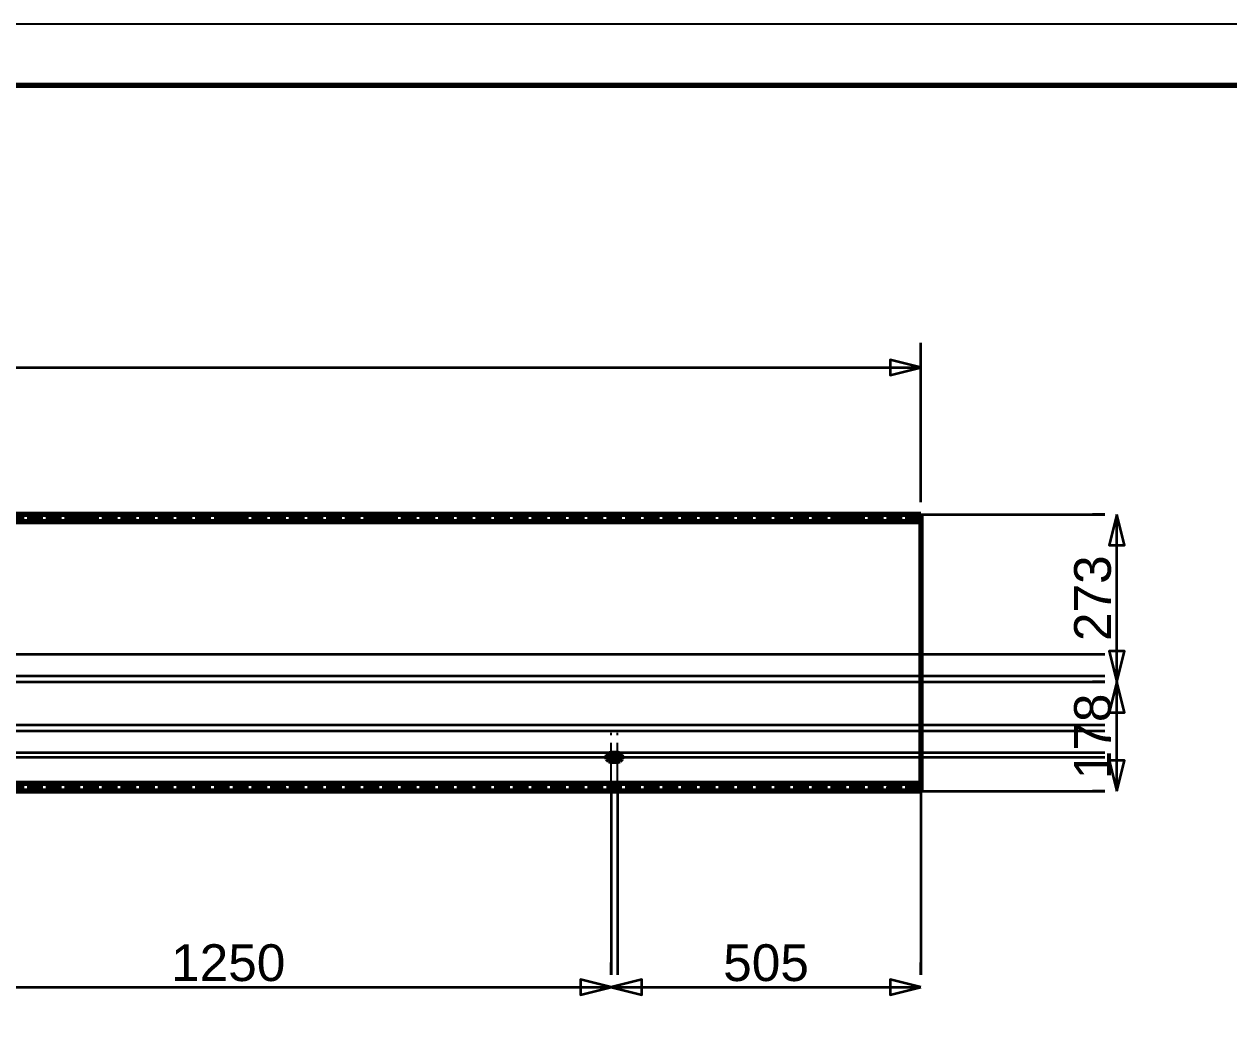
# Model space of a CAD drawing. Header units: millimetres. Extents: x 0 to 420, y 0 to 297.
# Drawn here: x 166.9 to 265.1, y 216.4 to 297 of the extents above; entities that cross this region are included whole.
import ezdxf
from ezdxf.enums import TextEntityAlignment as Align

# ---------------------------------------------------------------- set-up
doc = ezdxf.new("R2010")
doc.units = ezdxf.units.MM
doc.linetypes.add('CENTER', pattern=[5.08, 3.175, -0.635, 0.635, -0.635])
doc.linetypes.add('DASHED', pattern=[1.524, 1.27, -0.254])
doc.styles.add('GOST', font='Arial')

msp = doc.modelspace()

# ---------------------------------------------------------------- linework, layer by layer
at = {"color": 7, "lineweight": 35}
for p, q in [((240, 258), (240, 271)), ((65, 269), (240, 269)), ((240, 257), (255, 257)), ((255, 257), (254, 257)), ((256, 243.35), (256, 257)), ((106.225, 245.6), (255, 245.6)), ((116.975, 245.6), (255, 245.6)), ((127.725, 245.6), (255, 245.6)), ((138.475, 245.6), (255, 245.6)), ((106.7, 243.85), (255, 243.85)), ((139.95, 243.85), (255, 243.85)), ((103.975, 243.35), (255, 243.35)), ((140.725, 243.35), (255, 243.35)), ((255, 243.35), (254, 243.35)), ((255, 243.35), (254, 243.35)), ((256, 234.45), (256, 243.35)), ((103.975, 239.85), (255, 239.85)), ((140.725, 239.85), (255, 239.85)), ((106.7, 239.35), (255, 239.35)), ((139.95, 239.35), (255, 239.35)), ((92.085, 237.2), (255, 237.2)), ((92.585, 237.2), (255, 237.2)), ((106.225, 237.6), (255, 237.6)), ((116.975, 237.6), (255, 237.6)), ((127.725, 237.6), (255, 237.6)), ((138.475, 237.6), (255, 237.6)), ((154.585, 237.2), (255, 237.2)), ((155.085, 237.2), (255, 237.2)), ((217.085, 237.2), (255, 237.2)), ((217.585, 237.2), (255, 237.2)), ((214.75, 234.865), (214.75, 219.45)), ((215.25, 234.865), (215.25, 219.45)), ((240, 234.45), (240, 219.45)), ((240, 234.45), (255, 234.45)), ((255, 234.45), (254, 234.45)), ((214.75, 219.45), (214.75, 220.45)), ((214.75, 219.45), (214.75, 220.45)), ((240, 219.45), (240, 220.45)), ((152.25, 218.45), (214.75, 218.45)), ((214.75, 218.45), (240, 218.45))]:
    msp.add_line(p, q, dxfattribs=at)
at = {"color": 1, "lineweight": 70}
for p, q in [((240, 257), (65, 257)), ((240, 257), (240, 256.996)), ((240, 256.996), (240, 256.985)), ((240, 256.985), (240, 256.966)), ((240, 256.966), (240, 256.941)), ((240, 256.941), (240, 256.908)), ((240, 256.908), (240, 256.869)), ((240, 256.869), (240, 256.824)), ((240, 256.824), (240, 256.774)), ((240, 256.774), (240, 256.719)), ((240, 256.719), (240, 256.66)), ((240, 256.66), (240, 256.598)), ((240, 256.598), (240, 256.534)), ((240, 256.534), (240, 256.467)), ((240, 256.4), (65, 256.4)), ((240, 256.467), (240, 256.4)), ((240, 256.4), (240, 235.05)), ((214.418, 237.248), (214.445, 237.339)), ((214.418, 237.152), (214.418, 237.248)), ((214.445, 237.061), (214.418, 237.152)), ((214.445, 237.339), (214.497, 237.419)), ((214.497, 236.981), (214.445, 237.061)), ((214.497, 237.419), (214.569, 237.482)), ((214.569, 236.918), (214.497, 236.981)), ((214.569, 237.482), (214.656, 237.521)), ((214.656, 236.879), (214.569, 236.918)), ((214.656, 237.521), (214.75, 237.535)), ((214.75, 236.865), (214.656, 236.879)), ((214.75, 237.535), (215.25, 237.535)), ((215.25, 236.865), (214.75, 236.865)), ((215.25, 237.535), (215.344, 237.521)), ((215.344, 236.879), (215.25, 236.865)), ((215.344, 237.521), (215.431, 237.482)), ((215.431, 236.918), (215.344, 236.879)), ((215.431, 237.482), (215.503, 237.419)), ((215.503, 236.981), (215.431, 236.918)), ((215.503, 237.419), (215.555, 237.339)), ((215.555, 237.061), (215.503, 236.981)), ((215.555, 237.339), (215.582, 237.248)), ((215.582, 237.152), (215.555, 237.061)), ((215.582, 237.248), (215.582, 237.152)), ((240, 235.05), (65, 235.05)), ((240, 235.05), (240, 234.983)), ((240, 234.983), (240, 234.916)), ((240, 234.916), (240, 234.852)), ((240, 234.45), (65, 234.45)), ((240, 234.852), (240, 234.79)), ((240, 234.79), (240, 234.731)), ((240, 234.731), (240, 234.676)), ((240, 234.676), (240, 234.626)), ((240, 234.626), (240, 234.581)), ((240, 234.581), (240, 234.542)), ((240, 234.542), (240, 234.509)), ((240, 234.509), (240, 234.484)), ((240, 234.484), (240, 234.465)), ((240, 234.465), (240, 234.454)), ((240, 234.454), (240, 234.45))]:
    msp.add_line(p, q, dxfattribs=at)
at = {"color": 5, "linetype": 'DASHED', "lineweight": 35}
for p, q in [((65, 257), (240, 257)), ((65, 256.7), (240, 256.7)), ((240, 256.7), (65, 256.7)), ((170.802, 257), (170.8, 257)), ((170.8, 257), (170.802, 257)), ((170.802, 256.7), (170.8, 256.7)), ((170.8, 256.7), (170.802, 256.7)), ((170.808, 257), (170.802, 257)), ((170.802, 257), (170.808, 257)), ((170.808, 256.7), (170.802, 256.7)), ((170.802, 256.7), (170.808, 256.7)), ((170.817, 257), (170.808, 257)), ((170.808, 257), (170.817, 257)), ((170.817, 256.7), (170.808, 256.7)), ((170.808, 256.7), (170.817, 256.7)), ((170.83, 257), (170.817, 257)), ((170.817, 257), (170.83, 257)), ((170.83, 256.7), (170.817, 256.7)), ((170.817, 256.7), (170.83, 256.7)), ((170.846, 257), (170.83, 257)), ((170.83, 257), (170.846, 257)), ((170.846, 256.7), (170.83, 256.7)), ((170.83, 256.7), (170.846, 256.7)), ((170.865, 257), (170.846, 257)), ((170.846, 257), (170.865, 257)), ((170.865, 256.7), (170.846, 256.7)), ((170.846, 256.7), (170.865, 256.7)), ((170.888, 257), (170.865, 257)), ((170.865, 257), (170.888, 257)), ((170.888, 256.7), (170.865, 256.7)), ((170.865, 256.7), (170.888, 256.7)), ((170.913, 257), (170.888, 257)), ((170.888, 257), (170.913, 257)), ((170.913, 256.7), (170.888, 256.7)), ((170.888, 256.7), (170.913, 256.7)), ((170.94, 257), (170.913, 257)), ((170.913, 257), (170.94, 257)), ((170.94, 256.7), (170.913, 256.7)), ((170.913, 256.7), (170.94, 256.7)), ((170.97, 257), (170.94, 257)), ((170.94, 257), (170.97, 257)), ((170.97, 256.7), (170.94, 256.7)), ((170.94, 256.7), (170.97, 256.7)), ((171.001, 257), (170.97, 257)), ((170.97, 257), (171.001, 257)), ((171.001, 256.7), (170.97, 256.7)), ((170.97, 256.7), (171.001, 256.7)), ((171.033, 257), (171.001, 257)), ((171.001, 257), (171.033, 257)), ((171.033, 256.7), (171.001, 256.7)), ((171.001, 256.7), (171.033, 256.7)), ((171.066, 257), (171.033, 257)), ((171.033, 257), (171.066, 257)), ((171.066, 256.7), (171.033, 256.7)), ((171.033, 256.7), (171.066, 256.7)), ((171.1, 257), (171.066, 257)), ((171.066, 257), (171.1, 257)), ((171.1, 256.7), (171.066, 256.7)), ((171.066, 256.7), (171.1, 256.7)), ((171.4, 257), (171.1, 257)), ((171.1, 257), (171.4, 257)), ((171.1, 256.7), (171.4, 256.7)), ((171.4, 256.7), (171.1, 256.7)), ((171.4, 257), (171.434, 257)), ((171.434, 257), (171.4, 257)), ((171.4, 256.7), (171.434, 256.7)), ((171.434, 256.7), (171.4, 256.7)), ((171.434, 257), (171.467, 257)), ((171.467, 257), (171.434, 257)), ((171.434, 256.7), (171.467, 256.7)), ((171.467, 256.7), (171.434, 256.7)), ((171.467, 257), (171.499, 257)), ((171.499, 257), (171.467, 257)), ((171.467, 256.7), (171.499, 256.7)), ((171.499, 256.7), (171.467, 256.7)), ((171.499, 257), (171.53, 257)), ((171.53, 257), (171.499, 257)), ((171.499, 256.7), (171.53, 256.7)), ((171.53, 256.7), (171.499, 256.7)), ((171.53, 257), (171.56, 257)), ((171.56, 257), (171.53, 257)), ((171.53, 256.7), (171.56, 256.7)), ((171.56, 256.7), (171.53, 256.7)), ((171.56, 257), (171.587, 257)), ((171.587, 257), (171.56, 257)), ((171.56, 256.7), (171.587, 256.7)), ((171.587, 256.7), (171.56, 256.7)), ((171.587, 257), (171.612, 257)), ((171.612, 257), (171.587, 257)), ((171.587, 256.7), (171.612, 256.7)), ((171.612, 256.7), (171.587, 256.7)), ((171.612, 257), (171.635, 257)), ((171.635, 257), (171.612, 257)), ((171.612, 256.7), (171.635, 256.7)), ((171.635, 256.7), (171.612, 256.7)), ((171.635, 257), (171.654, 257)), ((171.654, 257), (171.635, 257)), ((171.635, 256.7), (171.654, 256.7)), ((171.654, 256.7), (171.635, 256.7)), ((171.654, 257), (171.67, 257)), ((171.67, 257), (171.654, 257)), ((171.654, 256.7), (171.67, 256.7)), ((171.67, 256.7), (171.654, 256.7)), ((171.67, 257), (171.683, 257)), ((171.683, 257), (171.67, 257)), ((171.67, 256.7), (171.683, 256.7)), ((171.683, 256.7), (171.67, 256.7)), ((171.683, 257), (171.692, 257)), ((171.692, 257), (171.683, 257)), ((171.683, 256.7), (171.692, 256.7)), ((171.692, 256.7), (171.683, 256.7)), ((171.692, 257), (171.698, 257)), ((171.698, 257), (171.692, 257)), ((171.692, 256.7), (171.698, 256.7)), ((171.698, 256.7), (171.692, 256.7)), ((171.698, 257), (171.7, 257)), ((171.7, 257), (171.698, 257)), ((171.698, 256.7), (171.7, 256.7)), ((171.7, 256.7), (171.698, 256.7)), ((183.302, 257), (183.3, 257)), ((183.3, 257), (183.302, 257)), ((183.302, 256.7), (183.3, 256.7)), ((183.3, 256.7), (183.302, 256.7)), ((183.308, 257), (183.302, 257)), ((183.302, 257), (183.308, 257)), ((183.308, 256.7), (183.302, 256.7)), ((183.302, 256.7), (183.308, 256.7)), ((183.317, 257), (183.308, 257)), ((183.308, 257), (183.317, 257)), ((183.317, 256.7), (183.308, 256.7)), ((183.308, 256.7), (183.317, 256.7)), ((183.33, 257), (183.317, 257)), ((183.317, 257), (183.33, 257)), ((183.33, 256.7), (183.317, 256.7)), ((183.317, 256.7), (183.33, 256.7)), ((183.346, 257), (183.33, 257)), ((183.33, 257), (183.346, 257)), ((183.346, 256.7), (183.33, 256.7)), ((183.33, 256.7), (183.346, 256.7)), ((183.365, 257), (183.346, 257)), ((183.346, 257), (183.365, 257)), ((183.365, 256.7), (183.346, 256.7)), ((183.346, 256.7), (183.365, 256.7)), ((183.388, 257), (183.365, 257)), ((183.365, 257), (183.388, 257)), ((183.388, 256.7), (183.365, 256.7)), ((183.365, 256.7), (183.388, 256.7)), ((183.413, 257), (183.388, 257)), ((183.388, 257), (183.413, 257)), ((183.413, 256.7), (183.388, 256.7)), ((183.388, 256.7), (183.413, 256.7)), ((183.44, 257), (183.413, 257)), ((183.413, 257), (183.44, 257)), ((183.44, 256.7), (183.413, 256.7)), ((183.413, 256.7), (183.44, 256.7)), ((183.47, 257), (183.44, 257)), ((183.44, 257), (183.47, 257)), ((183.47, 256.7), (183.44, 256.7)), ((183.44, 256.7), (183.47, 256.7)), ((183.501, 257), (183.47, 257)), ((183.47, 257), (183.501, 257)), ((183.501, 256.7), (183.47, 256.7)), ((183.47, 256.7), (183.501, 256.7)), ((183.533, 257), (183.501, 257)), ((183.501, 257), (183.533, 257)), ((183.533, 256.7), (183.501, 256.7)), ((183.501, 256.7), (183.533, 256.7)), ((183.566, 257), (183.533, 257)), ((183.533, 257), (183.566, 257)), ((183.566, 256.7), (183.533, 256.7)), ((183.533, 256.7), (183.566, 256.7)), ((183.6, 257), (183.566, 257)), ((183.566, 257), (183.6, 257)), ((183.6, 256.7), (183.566, 256.7)), ((183.566, 256.7), (183.6, 256.7)), ((183.9, 257), (183.6, 257)), ((183.6, 257), (183.9, 257)), ((183.6, 256.7), (183.9, 256.7)), ((183.9, 256.7), (183.6, 256.7)), ((183.9, 257), (183.934, 257)), ((183.934, 257), (183.9, 257)), ((183.9, 256.7), (183.934, 256.7)), ((183.934, 256.7), (183.9, 256.7)), ((183.934, 257), (183.967, 257)), ((183.967, 257), (183.934, 257)), ((183.934, 256.7), (183.967, 256.7)), ((183.967, 256.7), (183.934, 256.7)), ((183.967, 257), (183.999, 257)), ((183.999, 257), (183.967, 257)), ((183.967, 256.7), (183.999, 256.7)), ((183.999, 256.7), (183.967, 256.7)), ((183.999, 257), (184.03, 257)), ((184.03, 257), (183.999, 257)), ((183.999, 256.7), (184.03, 256.7)), ((184.03, 256.7), (183.999, 256.7)), ((184.03, 257), (184.06, 257)), ((184.06, 257), (184.03, 257)), ((184.03, 256.7), (184.06, 256.7)), ((184.06, 256.7), (184.03, 256.7)), ((184.06, 257), (184.087, 257)), ((184.087, 257), (184.06, 257)), ((184.06, 256.7), (184.087, 256.7)), ((184.087, 256.7), (184.06, 256.7)), ((184.087, 257), (184.112, 257)), ((184.112, 257), (184.087, 257)), ((184.087, 256.7), (184.112, 256.7)), ((184.112, 256.7), (184.087, 256.7)), ((184.112, 257), (184.135, 257)), ((184.135, 257), (184.112, 257)), ((184.112, 256.7), (184.135, 256.7)), ((184.135, 256.7), (184.112, 256.7)), ((184.135, 257), (184.154, 257)), ((184.154, 257), (184.135, 257)), ((184.135, 256.7), (184.154, 256.7)), ((184.154, 256.7), (184.135, 256.7)), ((184.154, 257), (184.17, 257)), ((184.17, 257), (184.154, 257)), ((184.154, 256.7), (184.17, 256.7)), ((184.17, 256.7), (184.154, 256.7)), ((184.17, 257), (184.183, 257)), ((184.183, 257), (184.17, 257)), ((184.17, 256.7), (184.183, 256.7)), ((184.183, 256.7), (184.17, 256.7)), ((184.183, 257), (184.192, 257)), ((184.192, 257), (184.183, 257)), ((184.183, 256.7), (184.192, 256.7)), ((184.192, 256.7), (184.183, 256.7)), ((184.192, 257), (184.198, 257)), ((184.198, 257), (184.192, 257)), ((184.192, 256.7), (184.198, 256.7)), ((184.198, 256.7), (184.192, 256.7)), ((184.198, 257), (184.2, 257)), ((184.2, 257), (184.198, 257)), ((184.198, 256.7), (184.2, 256.7)), ((184.2, 256.7), (184.198, 256.7)), ((195.802, 257), (195.8, 257)), ((195.8, 257), (195.802, 257)), ((195.802, 256.7), (195.8, 256.7)), ((195.8, 256.7), (195.802, 256.7)), ((195.808, 257), (195.802, 257)), ((195.802, 257), (195.808, 257)), ((195.808, 256.7), (195.802, 256.7)), ((195.802, 256.7), (195.808, 256.7)), ((195.817, 257), (195.808, 257)), ((195.808, 257), (195.817, 257)), ((195.817, 256.7), (195.808, 256.7)), ((195.808, 256.7), (195.817, 256.7)), ((195.83, 257), (195.817, 257)), ((195.817, 257), (195.83, 257)), ((195.83, 256.7), (195.817, 256.7)), ((195.817, 256.7), (195.83, 256.7)), ((195.846, 257), (195.83, 257)), ((195.83, 257), (195.846, 257)), ((195.846, 256.7), (195.83, 256.7)), ((195.83, 256.7), (195.846, 256.7)), ((195.865, 257), (195.846, 257)), ((195.846, 257), (195.865, 257)), ((195.865, 256.7), (195.846, 256.7)), ((195.846, 256.7), (195.865, 256.7)), ((195.888, 257), (195.865, 257)), ((195.865, 257), (195.888, 257)), ((195.888, 256.7), (195.865, 256.7)), ((195.865, 256.7), (195.888, 256.7)), ((195.913, 257), (195.888, 257)), ((195.888, 257), (195.913, 257)), ((195.913, 256.7), (195.888, 256.7)), ((195.888, 256.7), (195.913, 256.7)), ((195.94, 257), (195.913, 257)), ((195.913, 257), (195.94, 257)), ((195.94, 256.7), (195.913, 256.7)), ((195.913, 256.7), (195.94, 256.7)), ((195.97, 257), (195.94, 257)), ((195.94, 257), (195.97, 257)), ((195.97, 256.7), (195.94, 256.7)), ((195.94, 256.7), (195.97, 256.7)), ((196.001, 257), (195.97, 257)), ((195.97, 257), (196.001, 257)), ((196.001, 256.7), (195.97, 256.7)), ((195.97, 256.7), (196.001, 256.7)), ((196.033, 257), (196.001, 257)), ((196.001, 257), (196.033, 257)), ((196.033, 256.7), (196.001, 256.7)), ((196.001, 256.7), (196.033, 256.7)), ((196.066, 257), (196.033, 257)), ((196.033, 257), (196.066, 257)), ((196.066, 256.7), (196.033, 256.7)), ((196.033, 256.7), (196.066, 256.7)), ((196.1, 257), (196.066, 257)), ((196.066, 257), (196.1, 257)), ((196.1, 256.7), (196.066, 256.7)), ((196.066, 256.7), (196.1, 256.7)), ((196.4, 257), (196.1, 257)), ((196.1, 257), (196.4, 257)), ((196.1, 256.7), (196.4, 256.7)), ((196.4, 256.7), (196.1, 256.7)), ((196.4, 257), (196.434, 257)), ((196.434, 257), (196.4, 257)), ((196.4, 256.7), (196.434, 256.7)), ((196.434, 256.7), (196.4, 256.7)), ((196.434, 257), (196.467, 257)), ((196.467, 257), (196.434, 257)), ((196.434, 256.7), (196.467, 256.7)), ((196.467, 256.7), (196.434, 256.7)), ((196.467, 257), (196.499, 257)), ((196.499, 257), (196.467, 257)), ((196.467, 256.7), (196.499, 256.7)), ((196.499, 256.7), (196.467, 256.7)), ((196.499, 257), (196.53, 257)), ((196.53, 257), (196.499, 257)), ((196.499, 256.7), (196.53, 256.7)), ((196.53, 256.7), (196.499, 256.7)), ((196.53, 257), (196.56, 257)), ((196.56, 257), (196.53, 257)), ((196.53, 256.7), (196.56, 256.7)), ((196.56, 256.7), (196.53, 256.7)), ((196.56, 257), (196.587, 257)), ((196.587, 257), (196.56, 257)), ((196.56, 256.7), (196.587, 256.7)), ((196.587, 256.7), (196.56, 256.7)), ((196.587, 257), (196.612, 257)), ((196.612, 257), (196.587, 257)), ((196.587, 256.7), (196.612, 256.7)), ((196.612, 256.7), (196.587, 256.7)), ((196.612, 257), (196.635, 257)), ((196.635, 257), (196.612, 257)), ((196.612, 256.7), (196.635, 256.7)), ((196.635, 256.7), (196.612, 256.7)), ((196.635, 257), (196.654, 257)), ((196.654, 257), (196.635, 257)), ((196.635, 256.7), (196.654, 256.7)), ((196.654, 256.7), (196.635, 256.7)), ((196.654, 257), (196.67, 257)), ((196.67, 257), (196.654, 257)), ((196.654, 256.7), (196.67, 256.7)), ((196.67, 256.7), (196.654, 256.7)), ((196.67, 257), (196.683, 257)), ((196.683, 257), (196.67, 257)), ((196.67, 256.7), (196.683, 256.7)), ((196.683, 256.7), (196.67, 256.7)), ((196.683, 257), (196.692, 257)), ((196.692, 257), (196.683, 257)), ((196.683, 256.7), (196.692, 256.7)), ((196.692, 256.7), (196.683, 256.7)), ((196.692, 257), (196.698, 257)), ((196.698, 257), (196.692, 257)), ((196.692, 256.7), (196.698, 256.7)), ((196.698, 256.7), (196.692, 256.7)), ((196.698, 257), (196.7, 257)), ((196.7, 257), (196.698, 257)), ((196.698, 256.7), (196.7, 256.7)), ((196.7, 256.7), (196.698, 256.7)), ((208.302, 257), (208.3, 257)), ((208.3, 257), (208.302, 257)), ((208.302, 256.7), (208.3, 256.7)), ((208.3, 256.7), (208.302, 256.7)), ((208.308, 257), (208.302, 257)), ((208.302, 257), (208.308, 257)), ((208.308, 256.7), (208.302, 256.7)), ((208.302, 256.7), (208.308, 256.7)), ((208.317, 257), (208.308, 257)), ((208.308, 257), (208.317, 257)), ((208.317, 256.7), (208.308, 256.7)), ((208.308, 256.7), (208.317, 256.7)), ((208.33, 257), (208.317, 257)), ((208.317, 257), (208.33, 257)), ((208.33, 256.7), (208.317, 256.7)), ((208.317, 256.7), (208.33, 256.7)), ((208.346, 257), (208.33, 257)), ((208.33, 257), (208.346, 257)), ((208.346, 256.7), (208.33, 256.7)), ((208.33, 256.7), (208.346, 256.7)), ((208.365, 257), (208.346, 257)), ((208.346, 257), (208.365, 257)), ((208.365, 256.7), (208.346, 256.7)), ((208.346, 256.7), (208.365, 256.7)), ((208.388, 257), (208.365, 257)), ((208.365, 257), (208.388, 257)), ((208.388, 256.7), (208.365, 256.7)), ((208.365, 256.7), (208.388, 256.7)), ((208.413, 257), (208.388, 257)), ((208.388, 257), (208.413, 257)), ((208.413, 256.7), (208.388, 256.7)), ((208.388, 256.7), (208.413, 256.7)), ((208.44, 257), (208.413, 257)), ((208.413, 257), (208.44, 257)), ((208.44, 256.7), (208.413, 256.7)), ((208.413, 256.7), (208.44, 256.7)), ((208.47, 257), (208.44, 257)), ((208.44, 257), (208.47, 257)), ((208.47, 256.7), (208.44, 256.7)), ((208.44, 256.7), (208.47, 256.7)), ((208.501, 257), (208.47, 257)), ((208.47, 257), (208.501, 257)), ((208.501, 256.7), (208.47, 256.7)), ((208.47, 256.7), (208.501, 256.7)), ((208.533, 257), (208.501, 257)), ((208.501, 257), (208.533, 257)), ((208.533, 256.7), (208.501, 256.7)), ((208.501, 256.7), (208.533, 256.7)), ((208.566, 257), (208.533, 257)), ((208.533, 257), (208.566, 257)), ((208.566, 256.7), (208.533, 256.7)), ((208.533, 256.7), (208.566, 256.7)), ((208.6, 257), (208.566, 257)), ((208.566, 257), (208.6, 257)), ((208.6, 256.7), (208.566, 256.7)), ((208.566, 256.7), (208.6, 256.7)), ((208.9, 257), (208.6, 257)), ((208.6, 257), (208.9, 257)), ((208.6, 256.7), (208.9, 256.7)), ((208.9, 256.7), (208.6, 256.7)), ((208.9, 257), (208.934, 257)), ((208.934, 257), (208.9, 257)), ((208.9, 256.7), (208.934, 256.7)), ((208.934, 256.7), (208.9, 256.7)), ((208.934, 257), (208.967, 257)), ((208.967, 257), (208.934, 257)), ((208.934, 256.7), (208.967, 256.7)), ((208.967, 256.7), (208.934, 256.7)), ((208.967, 257), (208.999, 257)), ((208.999, 257), (208.967, 257)), ((208.967, 256.7), (208.999, 256.7)), ((208.999, 256.7), (208.967, 256.7)), ((208.999, 257), (209.03, 257)), ((209.03, 257), (208.999, 257)), ((208.999, 256.7), (209.03, 256.7)), ((209.03, 256.7), (208.999, 256.7)), ((209.03, 257), (209.06, 257)), ((209.06, 257), (209.03, 257)), ((209.03, 256.7), (209.06, 256.7)), ((209.06, 256.7), (209.03, 256.7)), ((209.06, 257), (209.087, 257)), ((209.087, 257), (209.06, 257)), ((209.06, 256.7), (209.087, 256.7)), ((209.087, 256.7), (209.06, 256.7)), ((209.087, 257), (209.112, 257)), ((209.112, 257), (209.087, 257)), ((209.087, 256.7), (209.112, 256.7)), ((209.112, 256.7), (209.087, 256.7)), ((209.112, 257), (209.135, 257)), ((209.135, 257), (209.112, 257)), ((209.112, 256.7), (209.135, 256.7)), ((209.135, 256.7), (209.112, 256.7)), ((209.135, 257), (209.154, 257)), ((209.154, 257), (209.135, 257)), ((209.135, 256.7), (209.154, 256.7)), ((209.154, 256.7), (209.135, 256.7)), ((209.154, 257), (209.17, 257)), ((209.17, 257), (209.154, 257)), ((209.154, 256.7), (209.17, 256.7)), ((209.17, 256.7), (209.154, 256.7)), ((209.17, 257), (209.183, 257)), ((209.183, 257), (209.17, 257)), ((209.17, 256.7), (209.183, 256.7)), ((209.183, 256.7), (209.17, 256.7)), ((209.183, 257), (209.192, 257)), ((209.192, 257), (209.183, 257)), ((209.183, 256.7), (209.192, 256.7)), ((209.192, 256.7), (209.183, 256.7)), ((209.192, 257), (209.198, 257)), ((209.198, 257), (209.192, 257)), ((209.192, 256.7), (209.198, 256.7)), ((209.198, 256.7), (209.192, 256.7)), ((209.198, 257), (209.2, 257)), ((209.2, 257), (209.198, 257)), ((209.198, 256.7), (209.2, 256.7)), ((209.2, 256.7), (209.198, 256.7)), ((220.802, 257), (220.8, 257)), ((220.8, 257), (220.802, 257)), ((220.802, 256.7), (220.8, 256.7)), ((220.8, 256.7), (220.802, 256.7)), ((220.808, 257), (220.802, 257)), ((220.802, 257), (220.808, 257)), ((220.808, 256.7), (220.802, 256.7)), ((220.802, 256.7), (220.808, 256.7)), ((220.817, 257), (220.808, 257)), ((220.808, 257), (220.817, 257)), ((220.817, 256.7), (220.808, 256.7)), ((220.808, 256.7), (220.817, 256.7)), ((220.83, 257), (220.817, 257)), ((220.817, 257), (220.83, 257)), ((220.83, 256.7), (220.817, 256.7)), ((220.817, 256.7), (220.83, 256.7)), ((220.846, 257), (220.83, 257)), ((220.83, 257), (220.846, 257)), ((220.846, 256.7), (220.83, 256.7)), ((220.83, 256.7), (220.846, 256.7)), ((220.865, 257), (220.846, 257)), ((220.846, 257), (220.865, 257)), ((220.865, 256.7), (220.846, 256.7)), ((220.846, 256.7), (220.865, 256.7)), ((220.888, 257), (220.865, 257)), ((220.865, 257), (220.888, 257)), ((220.888, 256.7), (220.865, 256.7)), ((220.865, 256.7), (220.888, 256.7)), ((220.913, 257), (220.888, 257)), ((220.888, 257), (220.913, 257)), ((220.913, 256.7), (220.888, 256.7)), ((220.888, 256.7), (220.913, 256.7)), ((220.94, 257), (220.913, 257)), ((220.913, 257), (220.94, 257)), ((220.94, 256.7), (220.913, 256.7)), ((220.913, 256.7), (220.94, 256.7)), ((220.97, 257), (220.94, 257)), ((220.94, 257), (220.97, 257)), ((220.97, 256.7), (220.94, 256.7)), ((220.94, 256.7), (220.97, 256.7)), ((221.001, 257), (220.97, 257)), ((220.97, 257), (221.001, 257)), ((221.001, 256.7), (220.97, 256.7)), ((220.97, 256.7), (221.001, 256.7)), ((221.033, 257), (221.001, 257)), ((221.001, 257), (221.033, 257)), ((221.033, 256.7), (221.001, 256.7)), ((221.001, 256.7), (221.033, 256.7)), ((221.066, 257), (221.033, 257)), ((221.033, 257), (221.066, 257)), ((221.066, 256.7), (221.033, 256.7)), ((221.033, 256.7), (221.066, 256.7)), ((221.1, 257), (221.066, 257)), ((221.066, 257), (221.1, 257)), ((221.1, 256.7), (221.066, 256.7)), ((221.066, 256.7), (221.1, 256.7)), ((221.4, 257), (221.1, 257)), ((221.1, 257), (221.4, 257)), ((221.1, 256.7), (221.4, 256.7)), ((221.4, 256.7), (221.1, 256.7)), ((221.4, 257), (221.434, 257)), ((221.434, 257), (221.4, 257)), ((221.4, 256.7), (221.434, 256.7)), ((221.434, 256.7), (221.4, 256.7)), ((221.434, 257), (221.467, 257)), ((221.467, 257), (221.434, 257)), ((221.434, 256.7), (221.467, 256.7)), ((221.467, 256.7), (221.434, 256.7)), ((221.467, 257), (221.499, 257)), ((221.499, 257), (221.467, 257)), ((221.467, 256.7), (221.499, 256.7)), ((221.499, 256.7), (221.467, 256.7)), ((221.499, 257), (221.53, 257)), ((221.53, 257), (221.499, 257)), ((221.499, 256.7), (221.53, 256.7)), ((221.53, 256.7), (221.499, 256.7)), ((221.53, 257), (221.56, 257)), ((221.56, 257), (221.53, 257)), ((221.53, 256.7), (221.56, 256.7)), ((221.56, 256.7), (221.53, 256.7)), ((221.56, 257), (221.587, 257)), ((221.587, 257), (221.56, 257)), ((221.56, 256.7), (221.587, 256.7)), ((221.587, 256.7), (221.56, 256.7)), ((221.587, 257), (221.612, 257)), ((221.612, 257), (221.587, 257)), ((221.587, 256.7), (221.612, 256.7)), ((221.612, 256.7), (221.587, 256.7)), ((221.612, 257), (221.635, 257)), ((221.635, 257), (221.612, 257)), ((221.612, 256.7), (221.635, 256.7)), ((221.635, 256.7), (221.612, 256.7)), ((221.635, 257), (221.654, 257)), ((221.654, 257), (221.635, 257)), ((221.635, 256.7), (221.654, 256.7)), ((221.654, 256.7), (221.635, 256.7)), ((221.654, 257), (221.67, 257)), ((221.67, 257), (221.654, 257)), ((221.654, 256.7), (221.67, 256.7)), ((221.67, 256.7), (221.654, 256.7)), ((221.67, 257), (221.683, 257)), ((221.683, 257), (221.67, 257)), ((221.67, 256.7), (221.683, 256.7)), ((221.683, 256.7), (221.67, 256.7)), ((221.683, 257), (221.692, 257)), ((221.692, 257), (221.683, 257)), ((221.683, 256.7), (221.692, 256.7)), ((221.692, 256.7), (221.683, 256.7)), ((221.692, 257), (221.698, 257)), ((221.698, 257), (221.692, 257)), ((221.692, 256.7), (221.698, 256.7)), ((221.698, 256.7), (221.692, 256.7)), ((221.698, 257), (221.7, 257)), ((221.7, 257), (221.698, 257)), ((221.698, 256.7), (221.7, 256.7)), ((221.7, 256.7), (221.698, 256.7)), ((233.302, 257), (233.3, 257)), ((233.3, 257), (233.302, 257)), ((233.302, 256.7), (233.3, 256.7)), ((233.3, 256.7), (233.302, 256.7)), ((233.308, 257), (233.302, 257)), ((233.302, 257), (233.308, 257)), ((233.308, 256.7), (233.302, 256.7)), ((233.302, 256.7), (233.308, 256.7)), ((233.317, 257), (233.308, 257)), ((233.308, 257), (233.317, 257)), ((233.317, 256.7), (233.308, 256.7)), ((233.308, 256.7), (233.317, 256.7)), ((233.33, 257), (233.317, 257)), ((233.317, 257), (233.33, 257)), ((233.33, 256.7), (233.317, 256.7)), ((233.317, 256.7), (233.33, 256.7)), ((233.346, 257), (233.33, 257)), ((233.33, 257), (233.346, 257)), ((233.346, 256.7), (233.33, 256.7)), ((233.33, 256.7), (233.346, 256.7)), ((233.365, 257), (233.346, 257)), ((233.346, 257), (233.365, 257)), ((233.365, 256.7), (233.346, 256.7)), ((233.346, 256.7), (233.365, 256.7)), ((233.388, 257), (233.365, 257)), ((233.365, 257), (233.388, 257)), ((233.388, 256.7), (233.365, 256.7)), ((233.365, 256.7), (233.388, 256.7)), ((233.413, 257), (233.388, 257)), ((233.388, 257), (233.413, 257)), ((233.413, 256.7), (233.388, 256.7)), ((233.388, 256.7), (233.413, 256.7)), ((233.44, 257), (233.413, 257)), ((233.413, 257), (233.44, 257)), ((233.44, 256.7), (233.413, 256.7)), ((233.413, 256.7), (233.44, 256.7)), ((233.47, 257), (233.44, 257)), ((233.44, 257), (233.47, 257)), ((233.47, 256.7), (233.44, 256.7)), ((233.44, 256.7), (233.47, 256.7)), ((233.501, 257), (233.47, 257)), ((233.47, 257), (233.501, 257)), ((233.501, 256.7), (233.47, 256.7)), ((233.47, 256.7), (233.501, 256.7)), ((233.533, 257), (233.501, 257)), ((233.501, 257), (233.533, 257)), ((233.533, 256.7), (233.501, 256.7)), ((233.501, 256.7), (233.533, 256.7)), ((233.566, 257), (233.533, 257)), ((233.533, 257), (233.566, 257)), ((233.566, 256.7), (233.533, 256.7)), ((233.533, 256.7), (233.566, 256.7)), ((233.6, 257), (233.566, 257)), ((233.566, 257), (233.6, 257)), ((233.6, 256.7), (233.566, 256.7)), ((233.566, 256.7), (233.6, 256.7)), ((233.9, 257), (233.6, 257)), ((233.6, 257), (233.9, 257)), ((233.6, 256.7), (233.9, 256.7)), ((233.9, 256.7), (233.6, 256.7)), ((233.9, 257), (233.934, 257)), ((233.934, 257), (233.9, 257)), ((233.9, 256.7), (233.934, 256.7)), ((233.934, 256.7), (233.9, 256.7)), ((233.934, 257), (233.967, 257)), ((233.967, 257), (233.934, 257)), ((233.934, 256.7), (233.967, 256.7)), ((233.967, 256.7), (233.934, 256.7)), ((233.967, 257), (233.999, 257)), ((233.999, 257), (233.967, 257)), ((233.967, 256.7), (233.999, 256.7)), ((233.999, 256.7), (233.967, 256.7)), ((233.999, 257), (234.03, 257)), ((234.03, 257), (233.999, 257)), ((233.999, 256.7), (234.03, 256.7)), ((234.03, 256.7), (233.999, 256.7)), ((234.03, 257), (234.06, 257)), ((234.06, 257), (234.03, 257)), ((234.03, 256.7), (234.06, 256.7)), ((234.06, 256.7), (234.03, 256.7)), ((234.06, 257), (234.087, 257)), ((234.087, 257), (234.06, 257)), ((234.06, 256.7), (234.087, 256.7)), ((234.087, 256.7), (234.06, 256.7)), ((234.087, 257), (234.112, 257)), ((234.112, 257), (234.087, 257)), ((234.087, 256.7), (234.112, 256.7)), ((234.112, 256.7), (234.087, 256.7)), ((234.112, 257), (234.135, 257)), ((234.135, 257), (234.112, 257)), ((234.112, 256.7), (234.135, 256.7)), ((234.135, 256.7), (234.112, 256.7)), ((234.135, 257), (234.154, 257)), ((234.154, 257), (234.135, 257)), ((234.135, 256.7), (234.154, 256.7)), ((234.154, 256.7), (234.135, 256.7)), ((234.154, 257), (234.17, 257)), ((234.17, 257), (234.154, 257)), ((234.154, 256.7), (234.17, 256.7)), ((234.17, 256.7), (234.154, 256.7)), ((234.17, 257), (234.183, 257)), ((234.183, 257), (234.17, 257)), ((234.17, 256.7), (234.183, 256.7)), ((234.183, 256.7), (234.17, 256.7)), ((234.183, 257), (234.192, 257)), ((234.192, 257), (234.183, 257)), ((234.183, 256.7), (234.192, 256.7)), ((234.192, 256.7), (234.183, 256.7)), ((234.192, 257), (234.198, 257)), ((234.198, 257), (234.192, 257)), ((234.192, 256.7), (234.198, 256.7)), ((234.198, 256.7), (234.192, 256.7)), ((234.198, 257), (234.2, 257)), ((234.2, 257), (234.198, 257)), ((234.198, 256.7), (234.2, 256.7)), ((234.2, 256.7), (234.198, 256.7)), ((240, 256.7), (240, 257)), ((240, 256.7), (240, 257)), ((240, 256.7), (240, 256.698)), ((240, 256.698), (240, 256.692)), ((240, 256.692), (240, 256.683)), ((240, 256.683), (240, 256.67)), ((240, 256.67), (240, 256.654)), ((240, 256.654), (240, 256.635)), ((240, 256.635), (240, 256.612)), ((240, 256.612), (240, 256.587)), ((240, 256.587), (240, 256.56)), ((240, 256.56), (240, 256.53)), ((240, 256.53), (240, 256.499)), ((240, 256.499), (240, 256.467)), ((240, 256.467), (240, 256.434)), ((240, 256.434), (240, 256.4)), ((240, 256.4), (240, 235.05)), ((214.445, 237.339), (214.418, 237.248)), ((214.418, 237.248), (214.418, 237.152)), ((214.418, 237.152), (214.445, 237.061)), ((214.497, 237.419), (214.445, 237.339)), ((214.445, 237.061), (214.497, 236.981)), ((214.569, 237.482), (214.497, 237.419)), ((214.497, 236.981), (214.569, 236.918)), ((214.656, 237.521), (214.569, 237.482)), ((214.569, 236.918), (214.656, 236.879)), ((214.75, 237.535), (214.656, 237.521)), ((214.656, 236.879), (214.75, 236.865)), ((215.25, 237.535), (214.75, 237.535)), ((214.75, 236.865), (215.25, 236.865)), ((215.344, 237.521), (215.25, 237.535)), ((215.25, 236.865), (215.344, 236.879)), ((215.431, 237.482), (215.344, 237.521)), ((215.344, 236.879), (215.431, 236.918)), ((215.503, 237.419), (215.431, 237.482)), ((215.431, 236.918), (215.503, 236.981)), ((215.555, 237.339), (215.503, 237.419)), ((215.503, 236.981), (215.555, 237.061)), ((215.582, 237.248), (215.555, 237.339)), ((215.555, 237.061), (215.582, 237.152)), ((215.582, 237.152), (215.582, 237.248)), ((240, 235.05), (240, 235.016)), ((240, 235.016), (240, 234.983)), ((240, 234.983), (240, 234.951)), ((240, 234.951), (240, 234.92)), ((240, 234.92), (240, 234.89)), ((240, 234.89), (240, 234.863)), ((65, 234.75), (240, 234.75)), ((240, 234.75), (65, 234.75)), ((240, 234.45), (65, 234.45)), ((187.25, 234.75), (187.261, 234.75)), ((187.25, 234.45), (187.25, 234.75)), ((187.25, 234.45), (187.25, 234.75)), ((187.261, 234.75), (187.25, 234.75)), ((187.261, 234.45), (187.25, 234.45)), ((187.25, 234.45), (187.261, 234.45)), ((187.261, 234.75), (187.295, 234.75)), ((187.295, 234.75), (187.261, 234.75)), ((187.295, 234.45), (187.261, 234.45)), ((187.261, 234.45), (187.295, 234.45)), ((187.295, 234.75), (187.348, 234.75)), ((187.348, 234.75), (187.295, 234.75)), ((187.348, 234.45), (187.295, 234.45)), ((187.295, 234.45), (187.348, 234.45)), ((187.348, 234.75), (187.419, 234.75)), ((187.419, 234.75), (187.348, 234.75)), ((187.419, 234.45), (187.348, 234.45)), ((187.348, 234.45), (187.419, 234.45)), ((187.419, 234.75), (187.505, 234.75)), ((187.505, 234.75), (187.419, 234.75)), ((187.505, 234.45), (187.419, 234.45)), ((187.419, 234.45), (187.505, 234.45)), ((187.505, 234.75), (187.6, 234.75)), ((187.6, 234.75), (187.505, 234.75)), ((187.6, 234.45), (187.505, 234.45)), ((187.505, 234.45), (187.6, 234.45)), ((187.6, 234.75), (187.7, 234.75)), ((187.7, 234.75), (187.6, 234.75)), ((187.7, 234.45), (187.6, 234.45)), ((187.6, 234.45), (187.7, 234.45)), ((187.7, 234.75), (187.8, 234.75)), ((187.8, 234.75), (187.7, 234.75)), ((187.8, 234.45), (187.7, 234.45)), ((187.7, 234.45), (187.8, 234.45)), ((187.8, 234.75), (187.895, 234.75)), ((187.895, 234.75), (187.8, 234.75)), ((187.895, 234.45), (187.8, 234.45)), ((187.8, 234.45), (187.895, 234.45)), ((187.895, 234.75), (187.981, 234.75)), ((187.981, 234.75), (187.895, 234.75)), ((187.981, 234.45), (187.895, 234.45)), ((187.895, 234.45), (187.981, 234.45)), ((187.981, 234.75), (188.052, 234.75)), ((188.052, 234.75), (187.981, 234.75)), ((188.052, 234.45), (187.981, 234.45)), ((187.981, 234.45), (188.052, 234.45)), ((188.052, 234.75), (188.105, 234.75)), ((188.105, 234.75), (188.052, 234.75)), ((188.105, 234.45), (188.052, 234.45)), ((188.052, 234.45), (188.105, 234.45)), ((188.105, 234.75), (188.139, 234.75)), ((188.139, 234.75), (188.105, 234.75)), ((188.139, 234.45), (188.105, 234.45)), ((188.105, 234.45), (188.139, 234.45)), ((188.139, 234.75), (188.15, 234.75)), ((188.15, 234.75), (188.139, 234.75)), ((188.15, 234.45), (188.139, 234.45)), ((188.139, 234.45), (188.15, 234.45)), ((188.15, 234.45), (188.15, 234.75)), ((188.15, 234.45), (188.15, 234.75)), ((191.75, 234.75), (191.761, 234.75)), ((191.75, 234.45), (191.75, 234.75)), ((191.75, 234.45), (191.75, 234.75)), ((191.761, 234.75), (191.75, 234.75)), ((191.761, 234.45), (191.75, 234.45)), ((191.75, 234.45), (191.761, 234.45)), ((191.761, 234.75), (191.795, 234.75)), ((191.795, 234.75), (191.761, 234.75)), ((191.795, 234.45), (191.761, 234.45)), ((191.761, 234.45), (191.795, 234.45)), ((191.795, 234.75), (191.848, 234.75)), ((191.848, 234.75), (191.795, 234.75)), ((191.848, 234.45), (191.795, 234.45)), ((191.795, 234.45), (191.848, 234.45)), ((191.848, 234.75), (191.919, 234.75)), ((191.919, 234.75), (191.848, 234.75)), ((191.919, 234.45), (191.848, 234.45)), ((191.848, 234.45), (191.919, 234.45)), ((191.919, 234.75), (192.005, 234.75)), ((192.005, 234.75), (191.919, 234.75)), ((192.005, 234.45), (191.919, 234.45)), ((191.919, 234.45), (192.005, 234.45)), ((192.005, 234.75), (192.1, 234.75)), ((192.1, 234.75), (192.005, 234.75)), ((192.1, 234.45), (192.005, 234.45)), ((192.005, 234.45), (192.1, 234.45)), ((192.1, 234.75), (192.2, 234.75)), ((192.2, 234.75), (192.1, 234.75)), ((192.2, 234.45), (192.1, 234.45)), ((192.1, 234.45), (192.2, 234.45)), ((192.2, 234.75), (192.3, 234.75)), ((192.3, 234.75), (192.2, 234.75)), ((192.3, 234.45), (192.2, 234.45)), ((192.2, 234.45), (192.3, 234.45)), ((192.3, 234.75), (192.395, 234.75)), ((192.395, 234.75), (192.3, 234.75)), ((192.395, 234.45), (192.3, 234.45)), ((192.3, 234.45), (192.395, 234.45)), ((192.395, 234.75), (192.481, 234.75)), ((192.481, 234.75), (192.395, 234.75)), ((192.481, 234.45), (192.395, 234.45)), ((192.395, 234.45), (192.481, 234.45)), ((192.481, 234.75), (192.552, 234.75)), ((192.552, 234.75), (192.481, 234.75)), ((192.552, 234.45), (192.481, 234.45)), ((192.481, 234.45), (192.552, 234.45)), ((192.552, 234.75), (192.605, 234.75)), ((192.605, 234.75), (192.552, 234.75)), ((192.605, 234.45), (192.552, 234.45)), ((192.552, 234.45), (192.605, 234.45)), ((192.605, 234.75), (192.639, 234.75)), ((192.639, 234.75), (192.605, 234.75)), ((192.639, 234.45), (192.605, 234.45)), ((192.605, 234.45), (192.639, 234.45)), ((192.639, 234.75), (192.65, 234.75)), ((192.65, 234.75), (192.639, 234.75)), ((192.65, 234.45), (192.639, 234.45)), ((192.639, 234.45), (192.65, 234.45)), ((192.65, 234.45), (192.65, 234.75)), ((192.65, 234.45), (192.65, 234.75)), ((237.25, 234.75), (237.25, 234.45)), ((237.261, 234.75), (237.25, 234.75)), ((237.25, 234.75), (237.25, 234.45)), ((237.25, 234.75), (237.261, 234.75)), ((237.25, 234.45), (237.261, 234.45)), ((237.261, 234.45), (237.25, 234.45)), ((237.295, 234.75), (237.261, 234.75)), ((237.261, 234.75), (237.295, 234.75)), ((237.261, 234.45), (237.295, 234.45)), ((237.295, 234.45), (237.261, 234.45)), ((237.348, 234.75), (237.295, 234.75)), ((237.295, 234.75), (237.348, 234.75)), ((237.295, 234.45), (237.348, 234.45)), ((237.348, 234.45), (237.295, 234.45)), ((237.419, 234.75), (237.348, 234.75)), ((237.348, 234.75), (237.419, 234.75)), ((237.348, 234.45), (237.419, 234.45)), ((237.419, 234.45), (237.348, 234.45)), ((237.505, 234.75), (237.419, 234.75)), ((237.419, 234.75), (237.505, 234.75)), ((237.419, 234.45), (237.505, 234.45)), ((237.505, 234.45), (237.419, 234.45)), ((237.6, 234.75), (237.505, 234.75)), ((237.505, 234.75), (237.6, 234.75)), ((237.505, 234.45), (237.6, 234.45)), ((237.6, 234.45), (237.505, 234.45)), ((237.7, 234.75), (237.6, 234.75)), ((237.6, 234.75), (237.7, 234.75)), ((237.6, 234.45), (237.7, 234.45)), ((237.7, 234.45), (237.6, 234.45)), ((237.8, 234.75), (237.7, 234.75)), ((237.7, 234.75), (237.8, 234.75)), ((237.7, 234.45), (237.8, 234.45)), ((237.8, 234.45), (237.7, 234.45)), ((237.895, 234.75), (237.8, 234.75)), ((237.8, 234.75), (237.895, 234.75)), ((237.8, 234.45), (237.895, 234.45)), ((237.895, 234.45), (237.8, 234.45)), ((237.981, 234.75), (237.895, 234.75)), ((237.895, 234.75), (237.981, 234.75)), ((237.895, 234.45), (237.981, 234.45)), ((237.981, 234.45), (237.895, 234.45)), ((238.052, 234.75), (237.981, 234.75)), ((237.981, 234.75), (238.052, 234.75)), ((237.981, 234.45), (238.052, 234.45)), ((238.052, 234.45), (237.981, 234.45)), ((238.105, 234.75), (238.052, 234.75)), ((238.052, 234.75), (238.105, 234.75)), ((238.052, 234.45), (238.105, 234.45)), ((238.105, 234.45), (238.052, 234.45)), ((238.139, 234.75), (238.105, 234.75)), ((238.105, 234.75), (238.139, 234.75)), ((238.105, 234.45), (238.139, 234.45)), ((238.139, 234.45), (238.105, 234.45)), ((238.15, 234.75), (238.139, 234.75)), ((238.139, 234.75), (238.15, 234.75)), ((238.139, 234.45), (238.15, 234.45)), ((238.15, 234.45), (238.139, 234.45)), ((238.15, 234.75), (238.15, 234.45)), ((238.15, 234.75), (238.15, 234.45)), ((240, 234.863), (240, 234.838)), ((240, 234.838), (240, 234.815)), ((240, 234.815), (240, 234.796)), ((240, 234.796), (240, 234.78)), ((240, 234.78), (240, 234.767)), ((240, 234.767), (240, 234.758)), ((240, 234.758), (240, 234.752)), ((240, 234.752), (240, 234.75)), ((240, 234.75), (240, 234.45)), ((240, 234.75), (240, 234.45))]:
    msp.add_line(p, q, dxfattribs=at)
at = {"color": 4, "linetype": 'CENTER', "lineweight": 25}
for p, q in [((214.75, 235.2), (214.75, 239.2)), ((215.25, 235.2), (215.25, 239.2)), ((212.75, 237.2), (216.75, 237.2)), ((213.25, 237.2), (217.25, 237.2))]:
    msp.add_line(p, q, dxfattribs=at)
at = {"color": 7, "lineweight": 25}
msp.add_lwpolyline([(0, 0), (420, 0), (420, 297), (0, 297)], close=True, dxfattribs=at)
at = {"color": 7, "lineweight": 70}
msp.add_lwpolyline([(20, 5), (415, 5), (415, 292), (20, 292)], close=True, dxfattribs=at)
at = {"color": 7, "lineweight": 35}
for points in [[(240, 269), (237.5, 269.625), (237.5, 268.375)], [(256, 257), (255.375, 254.5), (256.625, 254.5)], [(256, 243.35), (256.625, 245.85), (255.375, 245.85)], [(256, 243.35), (255.375, 240.85), (256.625, 240.85)], [(256, 234.45), (256.625, 236.95), (255.375, 236.95)], [(214.75, 218.45), (212.25, 219.075), (212.25, 217.825)], [(214.75, 218.45), (217.25, 217.825), (217.25, 219.075)], [(240, 218.45), (237.5, 219.075), (237.5, 217.825)]]:
    msp.add_lwpolyline(points, close=True, dxfattribs=at)

# ---------------------------------------------------------------- texts
at = {"color": 7, "style": 'GOST'}
for s, p in [('273', (254, 250.175)), ('178', (254, 238.9))]:
    msp.add_text(s, height=3, rotation=90, dxfattribs=at).set_placement(p, align=Align.MIDDLE)
for s, p in [('1250', (183.5, 220.45)), ('505', (227.375, 220.45))]:
    msp.add_text(s, height=3, dxfattribs=at).set_placement(p, align=Align.MIDDLE)

doc.saveas('drawing.dxf')
